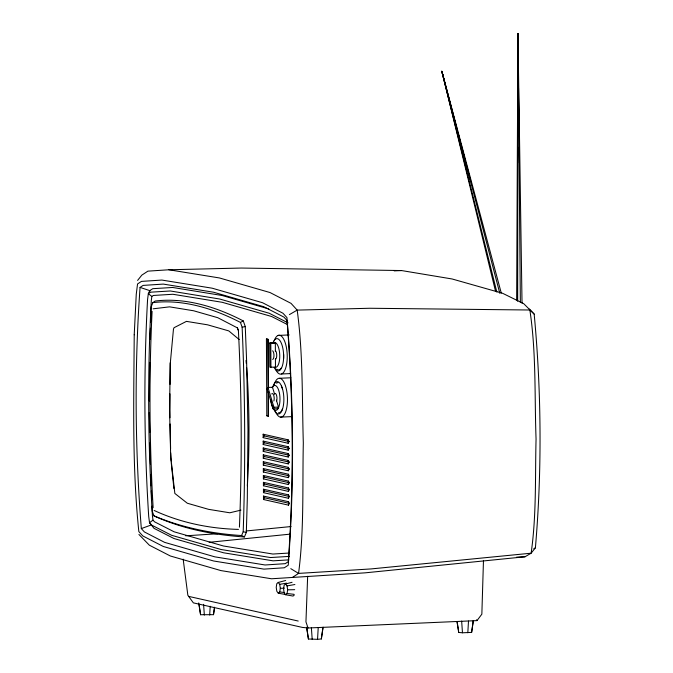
<?xml version="1.0" encoding="UTF-8"?>
<svg xmlns="http://www.w3.org/2000/svg" width="673" height="673" viewBox="0 0 673 673"><rect width="100%" height="100%" fill="white"/><g stroke="black" fill="none" stroke-linecap="round" stroke-linejoin="round"><path stroke-width="1.01" d="M517.672 301.268L517.924 33.65L522.029 303.178M516.654 299.99L517.924 33.65L518.387 74.661M149.313 400.973L149.743 362.394M169.941 393.84L169.941 417.773M170.042 384.426L170.269 363.513L173.466 329.105L174.046 327.701L186.429 321.374L207.595 324.823L228.786 330.906L239.218 339.562M170.227 362.831L169.571 410.059L170.723 457.69L173.928 488.632M152.022 506.155L152.249 511.253L153.966 515.863C181.76 527.548 211.524 533.672 241.565 535.54L243.197 531.729C245.502 463.579 245.132 395.345 242.129 327.221L240.446 322.434C213.778 308.604 183.123 298.989 152.864 302.631L151.181 306.753L150.626 322.081M153.966 515.863C182.299 528.902 213.391 534.867 244.4 536.961L246.335 532.436L247.311 498.752L247.984 429.803L246.596 360.4L245.266 326.556L243.281 320.928C216.462 306.997 185.622 297.315 155.177 301.024L152.864 302.631M483.466 560.634L481.851 614.171L476.989 620.615L308.041 627.993L302.354 627.404L193.361 602.865L187.851 595.269L183.165 559.17M149.995 339.461L150.399 328.214M239.428 527.169C242.12 461.745 241.75 396.187 238.402 330.796L237.376 327.877L217.758 317.698L193.639 310.775L169.554 306.846L153.141 308.814M307.654 576.265L305.946 621.852L308.041 627.993M152.09 311.389C148.935 376.779 149.389 442.354 153.116 507.711M214.502 607.786L213.492 614.676L200.571 614.735L199.048 604.287M213.492 614.676L214.527 607.197M323.082 627.143L321.349 638.955L317.547 639.325L308.427 639.014L306.745 627.572M321.349 638.955L322.964 627.497M473.355 620.582L471.622 632.393L462.469 632.788L458.7 632.452L458.725 631.947M471.622 632.393L473.245 620.935M209.69 615.046L210.195 606.272M317.547 639.325L318.22 627.623M467.819 632.763L468.492 621.061M247.361 485.67C249.725 446.426 249.515 406.829 246.688 367.618M268.367 387.598L268.115 339.385L266.424 338.965L266.802 415.763L268.342 416.107L268.392 391.787M140.068 287.405C134.356 367.559 134.97 448.479 141.33 528.583L144.401 531.956L164.633 542.371L214.872 556.857L265.078 564.984L285.251 563.663L288.288 561.669C294 481.506 293.386 400.586 287.026 320.483L283.956 317.109L263.732 306.695L213.492 292.208L163.278 284.09L143.113 285.411L140.068 287.405L149.768 290.618L152.771 288.683L172.675 287.472L222.199 295.523L268.796 308.924M149.524 292.57L149.768 290.618L148.321 293.638L147.564 299.611C143.61 371.782 144.106 444.247 148.699 516.384L149.515 522.702L154.024 528.347L173.987 538.535L223.554 552.785L273.078 560.836L288.784 559.877M287.48 324.596L271.631 316.503L222.241 302.303L172.877 294.269L153.351 295.464L151.829 296.448L151.299 300.579C147.395 372.219 147.883 444.155 152.426 515.762L152.998 520.136L154.538 521.811L174.122 531.805L223.512 546.005L272.876 554.039L289.314 553.029M138.924 534.471L149.339 545.18L170.362 555.999L220.954 570.595L271.522 578.772L365.035 572.849L525.041 556.773L531.123 553.198L535.397 547.814C542.093 470.242 541.42 391.61 534.177 314.098L529.315 309.084M278.294 593.216L279.732 591.962L280.313 588.295L279.69 584.349L278.235 582.448L276.796 583.701L276.216 587.369L276.839 591.315L278.294 593.216L285.739 594.52M285.63 594.764L287.068 593.51L287.649 589.834L287.026 585.897L285.571 583.987L284.132 585.241L283.56 588.917L284.174 592.863L285.63 594.764L293.075 596.068L294.328 594.974M274.601 394.201L272.498 387.261L267.963 387.463L267.156 389.078L273.154 408.906L277.688 408.713L278.496 407.089L276.401 400.149M273.154 408.906L273.961 407.291L267.963 387.463M263.177 437.643L264.119 435.885L263.16 434.203L288.162 439.831L289.121 441.513L288.179 443.271L263.177 437.643L263.16 434.203M263.21 444.517L264.153 442.758L263.193 441.084L288.195 446.712L289.154 448.386L288.212 450.144L263.21 444.517L263.193 441.084M263.244 451.39L264.186 449.631L263.227 447.957L288.229 453.585L289.188 455.259L288.254 457.017L263.244 451.39L263.227 447.957M263.286 458.271L264.22 456.504L263.269 454.83L288.271 460.458L289.222 462.132L288.288 463.899L263.286 458.271L263.269 454.83M263.32 465.144L264.262 463.386L263.303 461.703L288.305 467.331L289.264 469.014L288.322 470.772L263.32 465.144L263.303 461.703M263.353 472.017L264.296 470.259L263.336 468.576L288.338 474.204L289.297 475.887L288.355 477.645L263.353 472.017L263.336 468.576M263.395 478.89L264.329 477.132L263.37 475.458L288.372 481.086L289.331 482.76L288.397 484.518L263.395 478.89L263.37 475.458M263.429 485.763L264.371 484.005L263.412 482.331L288.414 487.959L289.373 489.633L288.431 491.391L263.429 485.763L263.412 482.331M263.463 492.644L264.405 490.878L263.446 489.204L288.448 494.832L289.407 496.506L288.465 498.272L263.463 492.644L263.446 489.204M263.496 499.517L264.439 497.759L263.48 496.077L288.481 501.705L289.44 503.387L288.498 505.145L263.496 499.517L263.48 496.077M137.595 280.422L141.818 275.131L147.909 271.143L168.864 269.772L241.439 268.047L401.537 270.554L452.105 278.975L502.697 293.327L523.712 303.674L534.177 314.098M152.998 520.136L149.515 522.702L151.804 525.184L171.573 535.279L221.055 549.505L270.496 557.547L289.171 556.403M292.477 577.4L298.56 573.404L371.126 568.921L531.123 553.198C536.532 515.434 535.077 477.09 536.061 439.057C534.48 396.052 536.347 352.694 529.853 310.009L369.763 308.259L297.18 310.102L289.44 314.602M533.79 548.764L535.397 547.814M240.446 322.434L243.281 320.928M141.33 528.583L150.996 525.058M278.235 582.448L285.663 580.496M285.571 583.987L292.074 582.288M240.917 510.134L229.787 512.792L208.554 509.335L187.321 503.236L174.837 493.435L171.472 463.133M242.129 327.221L245.266 326.556M279.69 584.349L286.572 583.146M287.026 585.897L294.9 584.517M209.143 542.312L290.307 534.126M217.859 533.739L185.698 535.809M246.091 530.972L291.056 526.547M394.201 270.874L401.537 270.554M278.126 335.423L289.154 334.935M275.425 358.785L275.467 367.18L269.865 367.147L269.738 342.994L275.341 343.037L275.383 351.432M269.738 342.994L275.341 343.037M281.608 373.978L290.627 373.582M279.808 378.268L290.837 377.78M273.961 407.291L278.496 407.089M280.38 417.125L291.401 416.646M516.654 557.143L525.041 556.773M280.313 588.295L284.343 588.202M287.649 589.834L294.698 589.674M238.478 529.399C209.488 528.658 180.507 522.694 154.142 510.462M266.802 415.763L268.519 415.897M279.732 591.962L284.654 592.543M287.068 593.51L293.966 594.318M168.864 269.772L219.423 277.949L270.024 292.545L291.039 303.363L297.18 310.102C303.161 354.107 301.984 398.694 303.313 442.985C302.37 486.444 304.23 530.198 298.56 573.404L290.77 568.651M264.119 435.885L289.121 441.513M264.153 442.758L289.154 448.386M264.186 449.631L289.188 455.259M264.22 456.504L289.222 462.132M264.262 463.386L289.264 469.014M264.296 470.259L288.296 475.66M264.329 477.132L289.331 482.76M264.371 484.005L289.373 489.633M264.405 490.878L289.407 496.506M264.439 497.759L289.44 503.387M243.197 531.729L246.335 532.436M188.633 596.379L298.215 621.044M266.424 338.965L268.115 339.385M241.565 535.54L244.4 536.961M288.086 322.88L269.217 313.248L219.743 299.022L170.294 290.98L150.584 292.183L148.321 293.638L151.829 296.448M476.408 619.799L476.989 620.615M237.376 327.877L238.553 330.636M501.259 293.016L441.841 71.271L495.58 291.434M457.573 131.126L441.841 71.271L496.825 292.023M458.103 133.153L460.239 141.271M460.769 143.299L462.906 151.417M463.436 153.444L465.573 161.562M466.103 163.589L468.24 171.708M468.77 173.735L470.907 181.853M499.803 293.319L441.841 71.271L453.846 119.113M454.359 121.148L455.89 127.256M456.403 129.292L457.934 135.399M458.448 137.435L459.213 140.489M459.718 142.525L460.744 146.596M456.992 621.642L458.7 632.452M306.56 627.219L308.427 639.014M198.703 602.941L200.571 614.735M457.177 622.003L458.574 630.954M171.27 461.072L170.69 452.82M267.913 339.301L268.191 387.766M246.015 360.45L246.301 363.521M461.653 621.095L462.469 632.788M311.38 627.657L312.196 639.35M203.591 604.346L204.34 615.072M151.089 485.755L150.651 474.44M151.324 490.853L151.736 500.031M170.076 423.956L170.606 448.698M149.322 412.473L149.751 432.428M149.97 442.935L150.424 463.941M518.547 88.323L518.908 119.87M519.22 147.21L519.396 162.984M520.355 302.337L517.924 33.65L517.983 74.653M288.162 439.831L288.179 443.271M288.195 446.712L288.212 450.144M288.229 453.585L288.254 457.017M288.271 460.458L288.288 463.899M288.305 467.331L288.322 470.772M288.338 474.204L288.355 477.645M288.372 481.086L288.397 484.518M288.414 487.959L288.431 491.391M288.448 494.832L288.465 498.272M288.481 501.705L288.498 505.145M270.798 343.23L270.925 367.382M268.207 391.964L268.342 416.107M274.189 340.858A19.483 7.327 87.5 0 1 284.511 340.866A19.483 7.327 87.5 0 1 285.638 368.24A19.483 7.327 87.5 0 1 275.35 368.829M272.969 342.809A16.202 6.091 87.5 0 1 281.373 343.289A16.202 6.091 87.5 0 1 282.483 365.532A16.202 6.091 87.5 0 1 274.197 367.483M273.936 342.574A12.467 4.686 87.5 0 1 279.749 355.05A12.467 4.686 87.5 0 1 274.761 367.206M275.4 350.667A4.459 1.674 87.5 0 1 276.738 355.285A4.459 1.674 87.5 0 1 275.45 359.315M272.632 350.793A4.459 1.674 87.5 0 1 273.961 355.411A4.459 1.674 87.5 0 1 272.674 359.441M278.479 369.847A15.084 5.67 87.5 0 1 276.78 369.132M283.619 354.158A15.084 5.67 87.5 0 1 283.585 358.902M281.078 368.165A15.084 5.67 87.5 0 1 279.32 369.704M274.155 384.662A19.483 7.327 87.5 0 1 284.654 383.669A19.483 7.327 87.5 0 1 285.731 411.64A19.483 7.327 87.5 0 1 275.164 410.816M272.801 386.958A16.202 6.091 87.5 0 1 281.735 386.613A16.202 6.091 87.5 0 1 282.08 410.311A16.202 6.091 87.5 0 1 273.095 407.106M272.195 387.715A12.467 4.686 87.5 0 1 279.27 392.342A12.467 4.686 87.5 0 1 277.167 409.756A12.467 4.686 87.5 0 1 270.723 399.939M274.483 393.789A4.459 1.674 87.5 0 1 276.553 395.345A4.459 1.674 87.5 0 1 276.637 400.889M271.715 393.907A4.459 1.674 87.5 0 1 273.776 395.463A4.459 1.674 87.5 0 1 273.861 401.007M276.3 383.139A15.084 5.67 87.5 0 1 277.974 382.735M281.364 386.134A15.084 5.67 87.5 0 1 282.517 389.112M282.475 408.814A15.084 5.67 87.5 0 1 281.306 411.169M280.868 411.725A15.084 5.67 87.5 0 1 278.42 412.818M134.221 334.784C133.818 400.359 132.034 466.263 138.84 531.586L142.802 535.935L163.261 546.468L213.602 560.988L263.917 569.122L284.309 567.785L288.237 565.211C294.454 482.945 293.807 399.804 286.942 317.597L282.98 313.248L262.52 302.715L212.18 288.195L161.865 280.061L141.465 281.39L137.544 283.964L136.257 294.21L134.221 334.784"/></g></svg>
